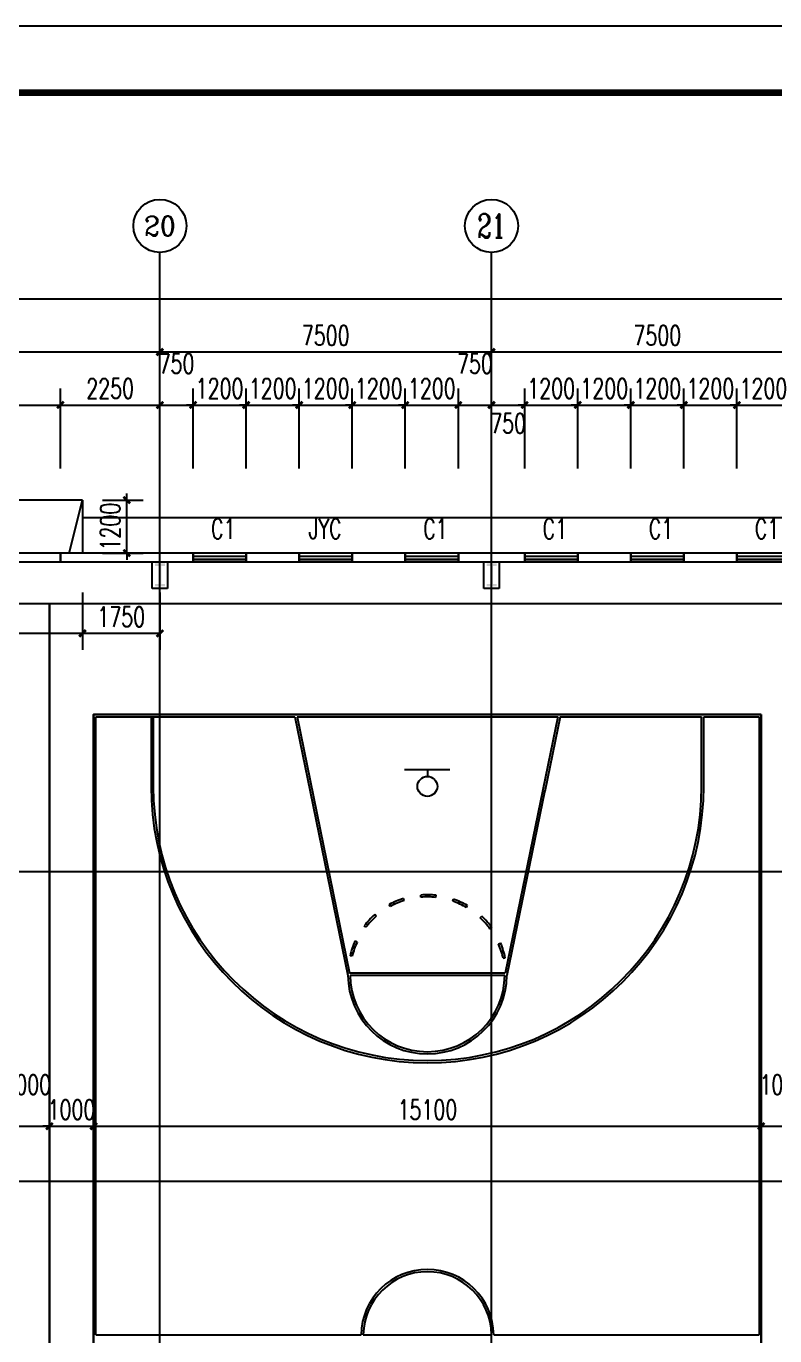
# Model space of a CAD drawing. Extents: x 962303 to 1579583, y -174742 to 224716.
# Drawn here: x 1488199 to 1505130, y 110641 to 140258 of the extents above; entities that cross this region are included whole.
import ezdxf
from ezdxf.enums import TextEntityAlignment as Align

# ---------------------------------------------------------------- set-up
doc = ezdxf.new("R2010")
doc.units = 0
doc.header["$LTSCALE"] = 1000
doc.header["$MEASUREMENT"] = 0
doc.linetypes.add('DASH', pattern=[0.35, 0.25, -0.1])
for name, color, linetype in [('AXIS', 3, 'Continuous'), ('AXIS_TEXT', 7, 'Continuous'), ('DOTE', 1, 'Continuous'), ('GROUND', 2, 'Continuous'), ('PUB_DIM', 3, 'Continuous'), ('PUB_TEXT', 7, 'Continuous'), ('PUB_TITLE', 4, 'Continuous'), ('STAIR', 2, 'Continuous'), ('WALL', 5, 'Continuous'), ('WINDOW', 4, 'Continuous'), ('WINDOW_TEXT', 7, 'Continuous')]:
    doc.layers.add(name, color=color, linetype=linetype)
doc.styles.add('_TCH_AXIS', font='COMPLEX', dxfattribs={"bigfont": 'GBCBIG'})
doc.styles.add('_TCH_DIM_T3', font='SIMPLEX', dxfattribs={"width": 0.705882, "bigfont": 'GBCBIG'})
doc.styles.add('_TCH_WINDOW', font='SIMPLEX', dxfattribs={"bigfont": 'GBCBIG'})
doc.styles.add('COMPLEX', font='COMPLEX')
doc.dimstyles.new('_TCH_ARCH&&150', dxfattribs={"dimtxt": 446.25, "dimasz": 150, "dimexe": 375, "dimexo": 450, "dimgap": 150, "dimtad": 1, "dimdec": 0, "dimzin": 0, "dimdsep": 46, "dimtxsty": '_TCH_DIM_T3', "dimblk": 'ARCHTICK', "dimcen": 0.09, "dimclrt": 7, "dimazin": 2, "dimtfac": 1, "dimtdec": 0, "dimtix": 1, "dimtmove": 2, "dimatfit": 3, "dimfxl": 0, "dimtolj": 1, "dimtzin": 0, "dimarcsym": 0})

# ---------------------------------------------------------------- blocks, each defined once
blk = doc.blocks.new('_ArchTick')
at = {"color": 0, "linetype": 'ByBlock', "const_width": 0.4}
blk.add_lwpolyline([(-0.5, -0.5), (0.5, 0.5)], dxfattribs=at)
blk = doc.blocks.new('*D263')
at = {"layer": 'Defpoints', "color": 0}
for p in [(1489473, 129541), (1490473, 129541), (1489473, 128341)]:
    blk.add_point(p, dxfattribs=at)
at = {"layer": 'PUB_DIM', "color": 0, "lineweight": -2}
for p, q in [((1489923, 129541), (1490848, 129541)), ((1490473, 129541), (1490473, 129691)), ((1490473, 128341), (1490473, 129541)), ((1489923, 128341), (1490848, 128341)), ((1490473, 128341), (1490473, 128191))]:
    blk.add_line(p, q, dxfattribs=at)
at = {"layer": 'PUB_DIM', "color": 0, "lineweight": -2, "xscale": 150, "yscale": 150, "zscale": 150}
for p, rotation in [((1490473, 129541), 270), ((1490473, 128341), 90)]:
    blk.add_blockref('_ArchTick', p, dxfattribs=dict(at, rotation=rotation))
at = {"layer": 'PUB_DIM', "color": 7, "insert": (1490100, 128941), "char_height": 446.2, "attachment_point": 5, "rotation": 90, "style": '_TCH_DIM_T3'}
blk.add_mtext('\\A1;1200', dxfattribs=at)
blk = doc.blocks.new('*D275')
at = {"layer": 'Defpoints', "color": 0}
for p in [(1485473, 127901), (1489473, 127901), (1489473, 126528)]:
    blk.add_point(p, dxfattribs=at)
at = {"layer": 'PUB_DIM', "color": 0, "lineweight": -2}
for p, q in [((1485473, 127451), (1485473, 126153)), ((1489473, 127451), (1489473, 126153)), ((1485473, 126528), (1489473, 126528))]:
    blk.add_line(p, q, dxfattribs=at)
at = {"layer": 'PUB_DIM', "color": 0, "lineweight": -2, "xscale": 150, "yscale": 150, "zscale": 150, "rotation": 180}
blk.add_blockref('_ArchTick', (1485473, 126528), dxfattribs=at)
at = {"layer": 'PUB_DIM', "color": 0, "lineweight": -2, "xscale": 150, "yscale": 150, "zscale": 150}
blk.add_blockref('_ArchTick', (1489473, 126528), dxfattribs=at)
at = {"layer": 'PUB_DIM', "color": 7, "insert": (1487473, 126901), "char_height": 446.2, "attachment_point": 5, "style": '_TCH_DIM_T3'}
blk.add_mtext('\\A1;4000', dxfattribs=at)
blk = doc.blocks.new('*D276')
at = {"layer": 'Defpoints', "color": 0}
for p in [(1489473, 127901), (1491223, 127901), (1491223, 126528)]:
    blk.add_point(p, dxfattribs=at)
at = {"layer": 'PUB_DIM', "color": 0, "lineweight": -2}
for p, q in [((1489473, 127451), (1489473, 126153)), ((1491223, 127451), (1491223, 126153)), ((1489473, 126528), (1491223, 126528))]:
    blk.add_line(p, q, dxfattribs=at)
at = {"layer": 'PUB_DIM', "color": 0, "lineweight": -2, "xscale": 150, "yscale": 150, "zscale": 150, "rotation": 180}
blk.add_blockref('_ArchTick', (1489473, 126528), dxfattribs=at)
at = {"layer": 'PUB_DIM', "color": 0, "lineweight": -2, "xscale": 150, "yscale": 150, "zscale": 150}
blk.add_blockref('_ArchTick', (1491223, 126528), dxfattribs=at)
at = {"layer": 'PUB_DIM', "color": 7, "insert": (1490348, 126901), "char_height": 446.2, "attachment_point": 5, "style": '_TCH_DIM_T3'}
blk.add_mtext('\\A1;1750', dxfattribs=at)
blk = doc.blocks.new('*D671')
at = {"layer": 'AXIS', "color": 0, "lineweight": -2}
for p, q in [((1485973, 130255), (1485973, 132066)), ((1488973, 130255), (1488973, 132066)), ((1485973, 131691), (1488973, 131691))]:
    blk.add_line(p, q, dxfattribs=at)
at = {"layer": 'Defpoints', "color": 0}
for p in [(1488973, 131691), (1485973, 129805), (1488973, 129805)]:
    blk.add_point(p, dxfattribs=at)
at = {"layer": 'AXIS', "color": 0, "lineweight": -2, "xscale": 150, "yscale": 150, "zscale": 150, "rotation": 180}
blk.add_blockref('_ArchTick', (1485973, 131691), dxfattribs=at)
at = {"layer": 'AXIS', "color": 0, "lineweight": -2, "xscale": 150, "yscale": 150, "zscale": 150}
blk.add_blockref('_ArchTick', (1488973, 131691), dxfattribs=at)
at = {"layer": 'AXIS', "color": 7, "insert": (1487473, 132064), "char_height": 446.2, "attachment_point": 5, "style": '_TCH_DIM_T3'}
blk.add_mtext('\\A1;3000', dxfattribs=at)
blk = doc.blocks.new('*D672')
at = {"layer": 'AXIS', "color": 0, "lineweight": -2}
for p, q in [((1488973, 130255), (1488973, 132066)), ((1491223, 130255), (1491223, 132066)), ((1488973, 131691), (1491223, 131691))]:
    blk.add_line(p, q, dxfattribs=at)
at = {"layer": 'Defpoints', "color": 0}
for p in [(1491223, 131691), (1488973, 129805), (1491223, 129805)]:
    blk.add_point(p, dxfattribs=at)
at = {"layer": 'AXIS', "color": 0, "lineweight": -2, "xscale": 150, "yscale": 150, "zscale": 150, "rotation": 180}
blk.add_blockref('_ArchTick', (1488973, 131691), dxfattribs=at)
at = {"layer": 'AXIS', "color": 0, "lineweight": -2, "xscale": 150, "yscale": 150, "zscale": 150}
blk.add_blockref('_ArchTick', (1491223, 131691), dxfattribs=at)
at = {"layer": 'AXIS', "color": 7, "insert": (1490098, 132064), "char_height": 446.2, "attachment_point": 5, "style": '_TCH_DIM_T3'}
blk.add_mtext('\\A1;2250', dxfattribs=at)
blk = doc.blocks.new('*D673')
at = {"layer": 'AXIS', "color": 0, "lineweight": -2}
for p, q in [((1491223, 130255), (1491223, 132066)), ((1491973, 130255), (1491973, 132066)), ((1491223, 131691), (1491973, 131691))]:
    blk.add_line(p, q, dxfattribs=at)
at = {"layer": 'Defpoints', "color": 0}
for p in [(1491973, 131691), (1491223, 129805), (1491973, 129805)]:
    blk.add_point(p, dxfattribs=at)
at = {"layer": 'AXIS', "color": 0, "lineweight": -2, "xscale": 150, "yscale": 150, "zscale": 150, "rotation": 180}
blk.add_blockref('_ArchTick', (1491223, 131691), dxfattribs=at)
at = {"layer": 'AXIS', "color": 0, "lineweight": -2, "xscale": 150, "yscale": 150, "zscale": 150}
blk.add_blockref('_ArchTick', (1491973, 131691), dxfattribs=at)
at = {"layer": 'AXIS', "color": 7, "insert": (1491598, 132628), "char_height": 446.2, "attachment_point": 5, "style": '_TCH_DIM_T3'}
blk.add_mtext('\\A1;750', dxfattribs=at)
blk = doc.blocks.new('*D674')
at = {"layer": 'AXIS', "color": 0, "lineweight": -2}
for p, q in [((1491973, 130255), (1491973, 132066)), ((1493173, 130255), (1493173, 132066)), ((1491973, 131691), (1491823, 131691)), ((1491973, 131691), (1493173, 131691)), ((1493173, 131691), (1493323, 131691))]:
    blk.add_line(p, q, dxfattribs=at)
at = {"layer": 'Defpoints', "color": 0}
for p in [(1493173, 131691), (1491973, 129805), (1493173, 129805)]:
    blk.add_point(p, dxfattribs=at)
at = {"layer": 'AXIS', "color": 0, "lineweight": -2, "xscale": 150, "yscale": 150, "zscale": 150}
blk.add_blockref('_ArchTick', (1491973, 131691), dxfattribs=at)
at = {"layer": 'AXIS', "color": 0, "lineweight": -2, "xscale": 150, "yscale": 150, "zscale": 150, "rotation": 180}
blk.add_blockref('_ArchTick', (1493173, 131691), dxfattribs=at)
at = {"layer": 'AXIS', "color": 7, "insert": (1492573, 132064), "char_height": 446.2, "attachment_point": 5, "style": '_TCH_DIM_T3'}
blk.add_mtext('\\A1;1200', dxfattribs=at)
blk = doc.blocks.new('*D675')
at = {"layer": 'AXIS', "color": 0, "lineweight": -2}
for p, q in [((1493173, 130255), (1493173, 132066)), ((1494373, 130255), (1494373, 132066)), ((1493173, 131691), (1493023, 131691)), ((1493173, 131691), (1494373, 131691)), ((1494373, 131691), (1494523, 131691))]:
    blk.add_line(p, q, dxfattribs=at)
at = {"layer": 'Defpoints', "color": 0}
for p in [(1494373, 131691), (1493173, 129805), (1494373, 129805)]:
    blk.add_point(p, dxfattribs=at)
at = {"layer": 'AXIS', "color": 0, "lineweight": -2, "xscale": 150, "yscale": 150, "zscale": 150}
blk.add_blockref('_ArchTick', (1493173, 131691), dxfattribs=at)
at = {"layer": 'AXIS', "color": 0, "lineweight": -2, "xscale": 150, "yscale": 150, "zscale": 150, "rotation": 180}
blk.add_blockref('_ArchTick', (1494373, 131691), dxfattribs=at)
at = {"layer": 'AXIS', "color": 7, "insert": (1493773, 132064), "char_height": 446.2, "attachment_point": 5, "style": '_TCH_DIM_T3'}
blk.add_mtext('\\A1;1200', dxfattribs=at)
blk = doc.blocks.new('*D676')
at = {"layer": 'AXIS', "color": 0, "lineweight": -2}
for p, q in [((1494373, 130255), (1494373, 132066)), ((1495573, 130255), (1495573, 132066)), ((1494373, 131691), (1494223, 131691)), ((1494373, 131691), (1495573, 131691)), ((1495573, 131691), (1495723, 131691))]:
    blk.add_line(p, q, dxfattribs=at)
at = {"layer": 'Defpoints', "color": 0}
for p in [(1495573, 131691), (1494373, 129805), (1495573, 129805)]:
    blk.add_point(p, dxfattribs=at)
at = {"layer": 'AXIS', "color": 0, "lineweight": -2, "xscale": 150, "yscale": 150, "zscale": 150}
blk.add_blockref('_ArchTick', (1494373, 131691), dxfattribs=at)
at = {"layer": 'AXIS', "color": 0, "lineweight": -2, "xscale": 150, "yscale": 150, "zscale": 150, "rotation": 180}
blk.add_blockref('_ArchTick', (1495573, 131691), dxfattribs=at)
at = {"layer": 'AXIS', "color": 7, "insert": (1494973, 132064), "char_height": 446.2, "attachment_point": 5, "style": '_TCH_DIM_T3'}
blk.add_mtext('\\A1;1200', dxfattribs=at)
blk = doc.blocks.new('*D677')
at = {"layer": 'AXIS', "color": 0, "lineweight": -2}
for p, q in [((1495573, 130255), (1495573, 132066)), ((1496773, 130255), (1496773, 132066)), ((1495573, 131691), (1495423, 131691)), ((1495573, 131691), (1496773, 131691)), ((1496773, 131691), (1496923, 131691))]:
    blk.add_line(p, q, dxfattribs=at)
at = {"layer": 'Defpoints', "color": 0}
for p in [(1496773, 131691), (1495573, 129805), (1496773, 129805)]:
    blk.add_point(p, dxfattribs=at)
at = {"layer": 'AXIS', "color": 0, "lineweight": -2, "xscale": 150, "yscale": 150, "zscale": 150}
blk.add_blockref('_ArchTick', (1495573, 131691), dxfattribs=at)
at = {"layer": 'AXIS', "color": 0, "lineweight": -2, "xscale": 150, "yscale": 150, "zscale": 150, "rotation": 180}
blk.add_blockref('_ArchTick', (1496773, 131691), dxfattribs=at)
at = {"layer": 'AXIS', "color": 7, "insert": (1496173, 132064), "char_height": 446.2, "attachment_point": 5, "style": '_TCH_DIM_T3'}
blk.add_mtext('\\A1;1200', dxfattribs=at)
blk = doc.blocks.new('*D678')
at = {"layer": 'AXIS', "color": 0, "lineweight": -2}
for p, q in [((1496773, 130255), (1496773, 132066)), ((1497973, 130255), (1497973, 132066)), ((1496773, 131691), (1496623, 131691)), ((1496773, 131691), (1497973, 131691)), ((1497973, 131691), (1498123, 131691))]:
    blk.add_line(p, q, dxfattribs=at)
at = {"layer": 'Defpoints', "color": 0}
for p in [(1497973, 131691), (1496773, 129805), (1497973, 129805)]:
    blk.add_point(p, dxfattribs=at)
at = {"layer": 'AXIS', "color": 0, "lineweight": -2, "xscale": 150, "yscale": 150, "zscale": 150}
blk.add_blockref('_ArchTick', (1496773, 131691), dxfattribs=at)
at = {"layer": 'AXIS', "color": 0, "lineweight": -2, "xscale": 150, "yscale": 150, "zscale": 150, "rotation": 180}
blk.add_blockref('_ArchTick', (1497973, 131691), dxfattribs=at)
at = {"layer": 'AXIS', "color": 7, "insert": (1497373, 132064), "char_height": 446.2, "attachment_point": 5, "style": '_TCH_DIM_T3'}
blk.add_mtext('\\A1;1200', dxfattribs=at)
blk = doc.blocks.new('*D679')
at = {"layer": 'AXIS', "color": 0, "lineweight": -2}
for p, q in [((1497973, 130255), (1497973, 132066)), ((1498723, 130255), (1498723, 132066)), ((1497973, 131691), (1498723, 131691))]:
    blk.add_line(p, q, dxfattribs=at)
at = {"layer": 'Defpoints', "color": 0}
for p in [(1498723, 131691), (1497973, 129805), (1498723, 129805)]:
    blk.add_point(p, dxfattribs=at)
at = {"layer": 'AXIS', "color": 0, "lineweight": -2, "xscale": 150, "yscale": 150, "zscale": 150, "rotation": 180}
blk.add_blockref('_ArchTick', (1497973, 131691), dxfattribs=at)
at = {"layer": 'AXIS', "color": 0, "lineweight": -2, "xscale": 150, "yscale": 150, "zscale": 150}
blk.add_blockref('_ArchTick', (1498723, 131691), dxfattribs=at)
at = {"layer": 'AXIS', "color": 7, "insert": (1498348, 132628), "char_height": 446.2, "attachment_point": 5, "style": '_TCH_DIM_T3'}
blk.add_mtext('\\A1;750', dxfattribs=at)
blk = doc.blocks.new('*D680')
at = {"layer": 'AXIS', "color": 0, "lineweight": -2}
for p, q in [((1498723, 130255), (1498723, 132066)), ((1499473, 130255), (1499473, 132066)), ((1498723, 131691), (1499473, 131691))]:
    blk.add_line(p, q, dxfattribs=at)
at = {"layer": 'Defpoints', "color": 0}
for p in [(1499473, 131691), (1498723, 129805), (1499473, 129805)]:
    blk.add_point(p, dxfattribs=at)
at = {"layer": 'AXIS', "color": 0, "lineweight": -2, "xscale": 150, "yscale": 150, "zscale": 150, "rotation": 180}
blk.add_blockref('_ArchTick', (1498723, 131691), dxfattribs=at)
at = {"layer": 'AXIS', "color": 0, "lineweight": -2, "xscale": 150, "yscale": 150, "zscale": 150}
blk.add_blockref('_ArchTick', (1499473, 131691), dxfattribs=at)
at = {"layer": 'AXIS', "color": 7, "insert": (1499098, 131278), "char_height": 446.2, "attachment_point": 5, "style": '_TCH_DIM_T3'}
blk.add_mtext('\\A1;750', dxfattribs=at)
blk = doc.blocks.new('*D681')
at = {"layer": 'AXIS', "color": 0, "lineweight": -2}
for p, q in [((1499473, 130255), (1499473, 132066)), ((1500673, 130255), (1500673, 132066)), ((1499473, 131691), (1499323, 131691)), ((1499473, 131691), (1500673, 131691)), ((1500673, 131691), (1500823, 131691))]:
    blk.add_line(p, q, dxfattribs=at)
at = {"layer": 'Defpoints', "color": 0}
for p in [(1500673, 131691), (1499473, 129805), (1500673, 129805)]:
    blk.add_point(p, dxfattribs=at)
at = {"layer": 'AXIS', "color": 0, "lineweight": -2, "xscale": 150, "yscale": 150, "zscale": 150}
blk.add_blockref('_ArchTick', (1499473, 131691), dxfattribs=at)
at = {"layer": 'AXIS', "color": 0, "lineweight": -2, "xscale": 150, "yscale": 150, "zscale": 150, "rotation": 180}
blk.add_blockref('_ArchTick', (1500673, 131691), dxfattribs=at)
at = {"layer": 'AXIS', "color": 7, "insert": (1500073, 132064), "char_height": 446.2, "attachment_point": 5, "style": '_TCH_DIM_T3'}
blk.add_mtext('\\A1;1200', dxfattribs=at)
blk = doc.blocks.new('*D682')
at = {"layer": 'AXIS', "color": 0, "lineweight": -2}
for p, q in [((1500673, 130255), (1500673, 132066)), ((1501873, 130255), (1501873, 132066)), ((1500673, 131691), (1500523, 131691)), ((1500673, 131691), (1501873, 131691)), ((1501873, 131691), (1502023, 131691))]:
    blk.add_line(p, q, dxfattribs=at)
at = {"layer": 'Defpoints', "color": 0}
for p in [(1501873, 131691), (1500673, 129805), (1501873, 129805)]:
    blk.add_point(p, dxfattribs=at)
at = {"layer": 'AXIS', "color": 0, "lineweight": -2, "xscale": 150, "yscale": 150, "zscale": 150}
blk.add_blockref('_ArchTick', (1500673, 131691), dxfattribs=at)
at = {"layer": 'AXIS', "color": 0, "lineweight": -2, "xscale": 150, "yscale": 150, "zscale": 150, "rotation": 180}
blk.add_blockref('_ArchTick', (1501873, 131691), dxfattribs=at)
at = {"layer": 'AXIS', "color": 7, "insert": (1501273, 132064), "char_height": 446.2, "attachment_point": 5, "style": '_TCH_DIM_T3'}
blk.add_mtext('\\A1;1200', dxfattribs=at)
blk = doc.blocks.new('*D683')
at = {"layer": 'AXIS', "color": 0, "lineweight": -2}
for p, q in [((1501873, 130255), (1501873, 132066)), ((1503073, 130255), (1503073, 132066)), ((1501873, 131691), (1501723, 131691)), ((1501873, 131691), (1503073, 131691)), ((1503073, 131691), (1503223, 131691))]:
    blk.add_line(p, q, dxfattribs=at)
at = {"layer": 'Defpoints', "color": 0}
for p in [(1503073, 131691), (1501873, 129805), (1503073, 129805)]:
    blk.add_point(p, dxfattribs=at)
at = {"layer": 'AXIS', "color": 0, "lineweight": -2, "xscale": 150, "yscale": 150, "zscale": 150}
blk.add_blockref('_ArchTick', (1501873, 131691), dxfattribs=at)
at = {"layer": 'AXIS', "color": 0, "lineweight": -2, "xscale": 150, "yscale": 150, "zscale": 150, "rotation": 180}
blk.add_blockref('_ArchTick', (1503073, 131691), dxfattribs=at)
at = {"layer": 'AXIS', "color": 7, "insert": (1502473, 132064), "char_height": 446.2, "attachment_point": 5, "style": '_TCH_DIM_T3'}
blk.add_mtext('\\A1;1200', dxfattribs=at)
blk = doc.blocks.new('*D684')
at = {"layer": 'AXIS', "color": 0, "lineweight": -2}
for p, q in [((1503073, 130255), (1503073, 132066)), ((1504273, 130255), (1504273, 132066)), ((1503073, 131691), (1502923, 131691)), ((1503073, 131691), (1504273, 131691)), ((1504273, 131691), (1504423, 131691))]:
    blk.add_line(p, q, dxfattribs=at)
at = {"layer": 'Defpoints', "color": 0}
for p in [(1504273, 131691), (1503073, 129805), (1504273, 129805)]:
    blk.add_point(p, dxfattribs=at)
at = {"layer": 'AXIS', "color": 0, "lineweight": -2, "xscale": 150, "yscale": 150, "zscale": 150}
blk.add_blockref('_ArchTick', (1503073, 131691), dxfattribs=at)
at = {"layer": 'AXIS', "color": 0, "lineweight": -2, "xscale": 150, "yscale": 150, "zscale": 150, "rotation": 180}
blk.add_blockref('_ArchTick', (1504273, 131691), dxfattribs=at)
at = {"layer": 'AXIS', "color": 7, "insert": (1503673, 132064), "char_height": 446.2, "attachment_point": 5, "style": '_TCH_DIM_T3'}
blk.add_mtext('\\A1;1200', dxfattribs=at)
blk = doc.blocks.new('*D685')
at = {"layer": 'AXIS', "color": 0, "lineweight": -2}
for p, q in [((1504273, 130255), (1504273, 132066)), ((1505473, 130255), (1505473, 132066)), ((1504273, 131691), (1504123, 131691)), ((1504273, 131691), (1505473, 131691)), ((1505473, 131691), (1505623, 131691))]:
    blk.add_line(p, q, dxfattribs=at)
at = {"layer": 'Defpoints', "color": 0}
for p in [(1505473, 131691), (1504273, 129805), (1505473, 129805)]:
    blk.add_point(p, dxfattribs=at)
at = {"layer": 'AXIS', "color": 0, "lineweight": -2, "xscale": 150, "yscale": 150, "zscale": 150}
blk.add_blockref('_ArchTick', (1504273, 131691), dxfattribs=at)
at = {"layer": 'AXIS', "color": 0, "lineweight": -2, "xscale": 150, "yscale": 150, "zscale": 150, "rotation": 180}
blk.add_blockref('_ArchTick', (1505473, 131691), dxfattribs=at)
at = {"layer": 'AXIS', "color": 7, "insert": (1504873, 132064), "char_height": 446.2, "attachment_point": 5, "style": '_TCH_DIM_T3'}
blk.add_mtext('\\A1;1200', dxfattribs=at)
blk = doc.blocks.new('*D778')
at = {"layer": 'Defpoints', "color": 0}
for p in [(1504823, 116799), (1505823, 116799), (1505823, 115381)]:
    blk.add_point(p, dxfattribs=at)
at = {"layer": 'PUB_DIM', "color": 0, "lineweight": -2}
for p, q in [((1504823, 116349), (1504823, 115006)), ((1505823, 116349), (1505823, 115006)), ((1504823, 115381), (1505823, 115381))]:
    blk.add_line(p, q, dxfattribs=at)
at = {"layer": 'PUB_DIM', "color": 0, "lineweight": -2, "xscale": 150, "yscale": 150, "zscale": 150, "rotation": 180}
blk.add_blockref('_ArchTick', (1504823, 115381), dxfattribs=at)
at = {"layer": 'PUB_DIM', "color": 0, "lineweight": -2, "xscale": 150, "yscale": 150, "zscale": 150}
blk.add_blockref('_ArchTick', (1505823, 115381), dxfattribs=at)
at = {"layer": 'PUB_DIM', "color": 7, "insert": (1505323, 116319), "char_height": 446.2, "attachment_point": 5, "style": '_TCH_DIM_T3'}
blk.add_mtext('\\A1;1000', dxfattribs=at)
blk = doc.blocks.new('*D779')
at = {"layer": 'Defpoints', "color": 0}
for p in [(1489723, 116799), (1504823, 116799), (1504823, 115381)]:
    blk.add_point(p, dxfattribs=at)
at = {"layer": 'PUB_DIM', "color": 0, "lineweight": -2}
for p, q in [((1489723, 116349), (1489723, 115006)), ((1504823, 116349), (1504823, 115006)), ((1489723, 115381), (1504823, 115381))]:
    blk.add_line(p, q, dxfattribs=at)
at = {"layer": 'PUB_DIM', "color": 0, "lineweight": -2, "xscale": 150, "yscale": 150, "zscale": 150, "rotation": 180}
blk.add_blockref('_ArchTick', (1489723, 115381), dxfattribs=at)
at = {"layer": 'PUB_DIM', "color": 0, "lineweight": -2, "xscale": 150, "yscale": 150, "zscale": 150}
blk.add_blockref('_ArchTick', (1504823, 115381), dxfattribs=at)
at = {"layer": 'PUB_DIM', "color": 7, "insert": (1497273, 115754), "char_height": 446.2, "attachment_point": 5, "style": '_TCH_DIM_T3'}
blk.add_mtext('\\A1;15100', dxfattribs=at)
blk = doc.blocks.new('*D780')
at = {"layer": 'Defpoints', "color": 0}
for p in [(1488723, 116799), (1489723, 116799), (1489723, 115381)]:
    blk.add_point(p, dxfattribs=at)
at = {"layer": 'PUB_DIM', "color": 0, "lineweight": -2}
for p, q in [((1488723, 116349), (1488723, 115006)), ((1489723, 116349), (1489723, 115006)), ((1488723, 115381), (1488573, 115381)), ((1488723, 115381), (1489723, 115381)), ((1489723, 115381), (1489873, 115381))]:
    blk.add_line(p, q, dxfattribs=at)
at = {"layer": 'PUB_DIM', "color": 0, "lineweight": -2, "xscale": 150, "yscale": 150, "zscale": 150}
blk.add_blockref('_ArchTick', (1488723, 115381), dxfattribs=at)
at = {"layer": 'PUB_DIM', "color": 0, "lineweight": -2, "xscale": 150, "yscale": 150, "zscale": 150, "rotation": 180}
blk.add_blockref('_ArchTick', (1489723, 115381), dxfattribs=at)
at = {"layer": 'PUB_DIM', "color": 7, "insert": (1489223, 115754), "char_height": 446.2, "attachment_point": 5, "style": '_TCH_DIM_T3'}
blk.add_mtext('\\A1;1000', dxfattribs=at)
blk = doc.blocks.new('*D781')
at = {"layer": 'Defpoints', "color": 0}
for p in [(1487723, 116799), (1488723, 116799), (1488723, 115381)]:
    blk.add_point(p, dxfattribs=at)
at = {"layer": 'PUB_DIM', "color": 0, "lineweight": -2}
for p, q in [((1487723, 116349), (1487723, 115006)), ((1488723, 116349), (1488723, 115006)), ((1487723, 115381), (1488723, 115381))]:
    blk.add_line(p, q, dxfattribs=at)
at = {"layer": 'PUB_DIM', "color": 0, "lineweight": -2, "xscale": 150, "yscale": 150, "zscale": 150, "rotation": 180}
blk.add_blockref('_ArchTick', (1487723, 115381), dxfattribs=at)
at = {"layer": 'PUB_DIM', "color": 0, "lineweight": -2, "xscale": 150, "yscale": 150, "zscale": 150}
blk.add_blockref('_ArchTick', (1488723, 115381), dxfattribs=at)
at = {"layer": 'PUB_DIM', "color": 7, "insert": (1488223, 116319), "char_height": 446.2, "attachment_point": 5, "style": '_TCH_DIM_T3'}
blk.add_mtext('\\A1;1000', dxfattribs=at)
blk = doc.blocks.new('*D927')
at = {"layer": 'AXIS', "color": 0, "lineweight": -2}
for p, q in [((1483723, 129591), (1483723, 133266)), ((1491223, 129591), (1491223, 133266)), ((1483723, 132891), (1491223, 132891))]:
    blk.add_line(p, q, dxfattribs=at)
at = {"layer": 'Defpoints', "color": 0}
for p in [(1491223, 132891), (1483723, 129141), (1491223, 129141)]:
    blk.add_point(p, dxfattribs=at)
at = {"layer": 'AXIS', "color": 0, "lineweight": -2, "xscale": 150, "yscale": 150, "zscale": 150, "rotation": 180}
blk.add_blockref('_ArchTick', (1483723, 132891), dxfattribs=at)
at = {"layer": 'AXIS', "color": 0, "lineweight": -2, "xscale": 150, "yscale": 150, "zscale": 150}
blk.add_blockref('_ArchTick', (1491223, 132891), dxfattribs=at)
at = {"layer": 'AXIS', "color": 7, "insert": (1487473, 133264), "char_height": 446.2, "attachment_point": 5, "style": '_TCH_DIM_T3'}
blk.add_mtext('\\A1;7500', dxfattribs=at)
blk = doc.blocks.new('*D928')
at = {"layer": 'AXIS', "color": 0, "lineweight": -2}
for p, q in [((1491223, 129591), (1491223, 133266)), ((1498723, 129591), (1498723, 133266)), ((1491223, 132891), (1498723, 132891))]:
    blk.add_line(p, q, dxfattribs=at)
at = {"layer": 'Defpoints', "color": 0}
for p in [(1498723, 132891), (1491223, 129141), (1498723, 129141)]:
    blk.add_point(p, dxfattribs=at)
at = {"layer": 'AXIS', "color": 0, "lineweight": -2, "xscale": 150, "yscale": 150, "zscale": 150, "rotation": 180}
blk.add_blockref('_ArchTick', (1491223, 132891), dxfattribs=at)
at = {"layer": 'AXIS', "color": 0, "lineweight": -2, "xscale": 150, "yscale": 150, "zscale": 150}
blk.add_blockref('_ArchTick', (1498723, 132891), dxfattribs=at)
at = {"layer": 'AXIS', "color": 7, "insert": (1494973, 133264), "char_height": 446.2, "attachment_point": 5, "style": '_TCH_DIM_T3'}
blk.add_mtext('\\A1;7500', dxfattribs=at)
blk = doc.blocks.new('*D929')
at = {"layer": 'AXIS', "color": 0, "lineweight": -2}
for p, q in [((1498723, 129591), (1498723, 133266)), ((1506223, 129591), (1506223, 133266)), ((1498723, 132891), (1506223, 132891))]:
    blk.add_line(p, q, dxfattribs=at)
at = {"layer": 'Defpoints', "color": 0}
for p in [(1506223, 132891), (1498723, 129141), (1506223, 129141)]:
    blk.add_point(p, dxfattribs=at)
at = {"layer": 'AXIS', "color": 0, "lineweight": -2, "xscale": 150, "yscale": 150, "zscale": 150, "rotation": 180}
blk.add_blockref('_ArchTick', (1498723, 132891), dxfattribs=at)
at = {"layer": 'AXIS', "color": 0, "lineweight": -2, "xscale": 150, "yscale": 150, "zscale": 150}
blk.add_blockref('_ArchTick', (1506223, 132891), dxfattribs=at)
at = {"layer": 'AXIS', "color": 7, "insert": (1502473, 133264), "char_height": 446.2, "attachment_point": 5, "style": '_TCH_DIM_T3'}
blk.add_mtext('\\A1;7500', dxfattribs=at)
blk = doc.blocks.new('*D937')
at = {"layer": 'AXIS', "color": 0, "lineweight": -2}
for p, q in [((1348523, 130255), (1348523, 134466)), ((1558923, 130255), (1558923, 134466)), ((1348523, 134091), (1558923, 134091))]:
    blk.add_line(p, q, dxfattribs=at)
at = {"layer": 'Defpoints', "color": 0}
for p in [(1558923, 134091), (1348523, 129805), (1558923, 129805)]:
    blk.add_point(p, dxfattribs=at)
at = {"layer": 'AXIS', "color": 0, "lineweight": -2, "xscale": 150, "yscale": 150, "zscale": 150, "rotation": 180}
blk.add_blockref('_ArchTick', (1348523, 134091), dxfattribs=at)
at = {"layer": 'AXIS', "color": 0, "lineweight": -2, "xscale": 150, "yscale": 150, "zscale": 150}
blk.add_blockref('_ArchTick', (1558923, 134091), dxfattribs=at)
at = {"layer": 'AXIS', "color": 7, "insert": (1453723, 134464), "char_height": 446.2, "attachment_point": 5, "style": '_TCH_DIM_T3'}
blk.add_mtext('\\A1;210400', dxfattribs=at)
blk = doc.blocks.new('_AXISO')
blk.add_circle((0, 0), 0.5)
at = {"layer": 'AXIS_TEXT', "style": 'COMPLEX', "width": 1.041667}
blk.add_attdef('A', text='', height=0.56, dxfattribs=at).set_placement((-0.25, -0.28), (0.25, -0.28), align=Align.FIT)
blk = doc.blocks.new('$WINLIB2D$00000001')
at = {"color": 0}
for points in [[(-0.5, 0.5), (-0.5, -0.5)], [(-0.5, 0.5), (0.5, 0.5)], [(0.5, -0.5), (0.5, 0.5)], [(0.5, 0.167), (-0.5, 0.167)], [(0.5, -0.167), (-0.5, -0.167)], [(-0.5, -0.5), (0.5, -0.5)]]:
    blk.add_lwpolyline(points, dxfattribs=at)

msp = doc.modelspace()

# ---------------------------------------------------------------- hatches: boundary and pattern name
h = msp.add_hatch(color=2)
h.paths.add_polyline_path([(1491197.7, 128051.2), (1491253.7, 128051.2), (1491253.7, 127643.2), (1491197.7, 127643.2)])
h.paths.add_polyline_path([(1491113.7, 127643.2), (1491337.7, 127643.2), (1491337.7, 127587.2), (1491113.7, 127587.2)])
h.paths.add_polyline_path([(1491113.7, 128107.2), (1491337.7, 128107.2), (1491337.7, 128051.2), (1491113.7, 128051.2)])
h = msp.add_hatch(color=2)
h.paths.add_polyline_path([(1498697.7, 128051.2), (1498753.7, 128051.2), (1498753.7, 127643.2), (1498697.7, 127643.2)])
h.paths.add_polyline_path([(1498613.7, 127643.2), (1498837.7, 127643.2), (1498837.7, 127587.2), (1498613.7, 127587.2)])
h.paths.add_polyline_path([(1498613.7, 128107.2), (1498837.7, 128107.2), (1498837.7, 128051.2), (1498613.7, 128051.2)])

# ---------------------------------------------------------------- linework, layer by layer
for p, q in [((1558123.2, 127190.9), (1368273.2, 127190.9)), ((1488723.2, 94090.9), (1488723.2, 127190.9)), ((1488723.2, 127190.9), (1488723.2, 94090.9)), ((1489723.2, 110665.9), (1489723.2, 124690.9)), ((1489723.2, 124690.9), (1504823.2, 124690.9)), ((1504823.2, 124690.9), (1504823.2, 110665.9)), ((1489773.2, 110665.9), (1489773.2, 124640.9)), ((1489773.2, 124640.9), (1494273.2, 124640.9)), ((1491023.2, 124640.9), (1491023.2, 123065.9)), ((1491073.2, 124640.9), (1491073.2, 123065.9)), ((1494273.2, 124640.9), (1494620.4, 122948.4)), ((1494324.2, 124640.9), (1500222.1, 124640.9)), ((1494324.2, 124640.9), (1495514.1, 118840.9)), ((1500222.1, 124640.9), (1499032.2, 118840.9)), ((1500273.2, 124640.9), (1499926, 122948.4)), ((1500273.2, 124640.9), (1503473.2, 124640.9)), ((1503473.2, 123065.9), (1503473.2, 124640.9)), ((1503523.2, 124640.9), (1504773.2, 124640.9)), ((1503523.2, 123065.9), (1503523.2, 124640.9)), ((1504773.2, 124640.9), (1504773.2, 110665.9)), ((1497782, 123440.9), (1496755.4, 123440.9)), ((1497273.2, 123440.9), (1497273.2, 123290.9)), ((1494620.4, 122948.4), (1495473.4, 118790.9)), ((1499930.3, 122969.7), (1499073, 118790.9)), ((1497127.4, 120559.8), (1497123.2, 120609.6)), ((1497467.4, 120555.1), (1497472.9, 120604.8)), ((1496433.5, 120351.3), (1496409.5, 120395.1)), ((1496746.3, 120484.7), (1496731.2, 120532.4)), ((1497846.2, 120469.4), (1497862.6, 120516.6)), ((1498155.2, 120327.3), (1498180.4, 120370.5)), ((1496115.5, 120128.2), (1496082.4, 120165.7)), ((1498466.9, 120095.6), (1498501, 120132.1)), ((1495883.6, 119879.6), (1495843.9, 119910)), ((1498691.8, 119840.6), (1498732.3, 119869.8)), ((1495683.2, 119546.9), (1495637.7, 119567.8)), ((1498882.9, 119502.4), (1498928.9, 119522)), ((1495571.8, 119225.6), (1495523.2, 119237.3)), ((1498985.3, 119178.1), (1499034.2, 119188.5)), ((1499032.2, 118840.9), (1495514.1, 118840.9)), ((1499023, 118790.9), (1495523.4, 118790.9)), ((1489723.2, 96590.9), (1489723.2, 110665.9)), ((1489773.2, 110665.9), (1495773.4, 110665.9)), ((1495823.4, 110665.9), (1498723, 110665.9)), ((1498773, 110665.9), (1504773.2, 110665.9)), ((1504823.2, 110665.9), (1504823.2, 96590.9))]:
    msp.add_line(p, q)
msp.add_lwpolyline([(1504823.2, 124690.9), (1489723.2, 124690.9), (1489723.2, 96590.9), (1504823.2, 96590.9)], close=True)
msp.add_circle((1497273.2, 123065.9), 225)
for centre, radius, start, end in [((1497273.2, 123065.9), 6250, 180, 0), ((1497273.2, 123065.9), 6200, 180, 0), ((1497273.2, 118815.9), 1800, 83.62832, 94.77876), ((1497273.2, 118815.9), 1750, 83.62832, 94.77876), ((1497273.2, 118815.9), 1800, 107.52212, 118.67257), ((1497273.2, 118815.9), 1750, 107.52212, 118.67257), ((1497273.2, 118815.9), 1750, 59.73451, 70.88496), ((1497273.2, 118815.9), 1800, 59.73451, 70.88496), ((1497273.2, 118815.9), 1800, 131.41593, 142.56637), ((1497273.2, 118815.9), 1750, 131.41593, 142.56637), ((1497273.2, 118815.9), 1750, 35.84071, 46.99115), ((1497273.2, 118815.9), 1800, 35.84071, 46.99115), ((1497273.2, 118815.9), 1800, 155.30973, 166.46018), ((1497273.2, 118815.9), 1750, 155.30973, 166.46018), ((1497273.2, 118815.9), 1750, 11.9469, 23.09735), ((1497273.2, 118815.9), 1800, 11.9469, 23.09735), ((1497273.2, 118815.9), 1800, 180.79646, 359.20354), ((1497273.2, 118815.9), 1750, 180.81854, 359.18146), ((1497273.2, 110640.9), 1500, 0.95497, 179.04503), ((1497273.2, 110640.9), 1450, 0.98791, 179.01209)]:
    msp.add_arc(centre, radius, start, end)
at = {"layer": 'AXIS'}
for p, q in [((1491223.2, 129140.9), (1491223.2, 135140.9)), ((1498723.2, 129140.9), (1498723.2, 135140.9))]:
    msp.add_line(p, q, dxfattribs=at)
at = {"layer": 'DOTE'}
for p, q in [((1491223.2, 92140.9), (1491223.2, 129140.9)), ((1498723.2, 92140.9), (1498723.2, 129140.9)), ((1347723.2, 128140.9), (1559923.2, 128140.9)), ((1347723.2, 121140.9), (1559923.2, 121140.9)), ((1347723.2, 114140.9), (1559923.2, 114140.9))]:
    msp.add_line(p, q, dxfattribs=at)
at = {"layer": 'GROUND'}
for p, q in [((1515473.2, 129140.9), (1489473.2, 129140.9)), ((1515473.2, 128340.9), (1489473.2, 128340.9))]:
    msp.add_line(p, q, dxfattribs=at)
at = {"layer": 'PUB_TEXT'}
for p, q in [((1491048, 127541), (1491048, 128140.9)), ((1491048, 128140.9), (1491398.4, 128140.9)), ((1491398.4, 128140.9), (1491398.4, 127541)), ((1498548, 127541), (1498548, 128140.9)), ((1498898.4, 128140.9), (1498898.4, 127541)), ((1491398.4, 127541), (1491048, 127541)), ((1498898.4, 127541), (1498548, 127541))]:
    msp.add_line(p, q, dxfattribs=at)
at = {"layer": 'PUB_TITLE'}
msp.add_lwpolyline([(1334333.3, 77258.1), (1579583.3, 77258.1), (1579583.3, 140258.1), (1334333.3, 140258.1)], close=True, dxfattribs=at)
at = {"layer": 'PUB_TITLE', "const_width": 150}
msp.add_lwpolyline([(1338083.3, 78758.1), (1578083.3, 78758.1), (1578083.3, 138758.1), (1338083.3, 138758.1)], close=True, dxfattribs=at)
at = {"layer": 'STAIR'}
for p, q in [((1489473.2, 129540.9), (1485473.2, 129540.9)), ((1489173.2, 128340.9), (1489473.2, 129540.9)), ((1489473.2, 129540.9), (1489473.2, 128340.9)), ((1489473.2, 128340.9), (1485473.2, 128340.9))]:
    msp.add_line(p, q, dxfattribs=at)
at = {"layer": 'WALL'}
for p, q in [((1491973.2, 128340.9), (1488973.2, 128340.9)), ((1488973.2, 128340.9), (1488973.2, 128140.9)), ((1491973.2, 128140.9), (1491973.2, 128340.9)), ((1494373.2, 128340.9), (1493173.2, 128340.9)), ((1493173.2, 128340.9), (1493173.2, 128140.9)), ((1494373.2, 128140.9), (1494373.2, 128340.9)), ((1496773.2, 128340.9), (1495573.2, 128340.9)), ((1495573.2, 128340.9), (1495573.2, 128140.9)), ((1496773.2, 128140.9), (1496773.2, 128340.9)), ((1499473.2, 128340.9), (1497973.2, 128340.9)), ((1497973.2, 128340.9), (1497973.2, 128140.9)), ((1499473.2, 128140.9), (1499473.2, 128340.9)), ((1501873.2, 128340.9), (1500673.2, 128340.9)), ((1500673.2, 128340.9), (1500673.2, 128140.9)), ((1501873.2, 128140.9), (1501873.2, 128340.9)), ((1504273.2, 128340.9), (1503073.2, 128340.9)), ((1503073.2, 128340.9), (1503073.2, 128140.9)), ((1504273.2, 128140.9), (1504273.2, 128340.9)), ((1488973.2, 128140.9), (1491973.2, 128140.9)), ((1493173.2, 128140.9), (1494373.2, 128140.9)), ((1495573.2, 128140.9), (1496773.2, 128140.9)), ((1497973.2, 128140.9), (1499473.2, 128140.9)), ((1500673.2, 128140.9), (1501873.2, 128140.9)), ((1503073.2, 128140.9), (1504273.2, 128140.9))]:
    msp.add_line(p, q, dxfattribs=at)
at = {"layer": 'WINDOW', "linetype": 'DASH'}
msp.add_line((1488973.2, 128140.9), (1488973.2, 128340.9), dxfattribs=at)

# ---------------------------------------------------------------- block references
at = {"layer": 'AXIS'}
ref = msp.add_blockref('_AXISO', (1491223.2, 135740.9), dxfattribs=dict(at, xscale=1200, yscale=1200, zscale=1200))
ref.add_attrib('A', '20', dxfattribs={"layer": 'AXIS_TEXT', "height": 441.41, "style": '_TCH_AXIS'}).set_placement((1490865.8, 135520.2), (1491580.5, 135520.2), align=Align.FIT)
ref = msp.add_blockref('_AXISO', (1498723.2, 135740.9), dxfattribs=dict(at, xscale=1200, yscale=1200, zscale=1200))
ref.add_attrib('A', '21', dxfattribs={"layer": 'AXIS_TEXT', "height": 540.28, "style": '_TCH_AXIS', "width": 0.862069}).set_placement((1498401.6, 135470.7), (1499044.8, 135470.7), align=Align.FIT)
at = {"layer": 'WINDOW'}
ref = msp.add_blockref('$WINLIB2D$00000001', (1492573.2, 128240.9), dxfattribs=dict(at, xscale=1200, yscale=200, zscale=1200, rotation=180))
ref.add_attrib('A', 'C1', (1492378.2, 128667.7), dxfattribs={"layer": 'WINDOW_TEXT', "height": 446.25, "style": '_TCH_WINDOW', "width": 0.705882})
ref = msp.add_blockref('$WINLIB2D$00000001', (1494973.2, 128240.9), dxfattribs=dict(at, xscale=1200, yscale=200, zscale=1200, rotation=180))
ref.add_attrib('A', 'JYC', (1494590.7, 128667.7), dxfattribs={"layer": 'WINDOW_TEXT', "height": 446.25, "style": '_TCH_WINDOW', "width": 0.705882})
ref = msp.add_blockref('$WINLIB2D$00000001', (1497373.2, 128240.9), dxfattribs=dict(at, xscale=1200, yscale=200, zscale=1200, rotation=180))
ref.add_attrib('A', 'C1', (1497178.2, 128667.7), dxfattribs={"layer": 'WINDOW_TEXT', "height": 446.25, "style": '_TCH_WINDOW', "width": 0.705882})
ref = msp.add_blockref('$WINLIB2D$00000001', (1500073.2, 128240.9), dxfattribs=dict(at, xscale=1200, yscale=200, zscale=1200, rotation=180))
ref.add_attrib('A', 'C1', (1499878.2, 128667.7), dxfattribs={"layer": 'WINDOW_TEXT', "height": 446.25, "style": '_TCH_WINDOW', "width": 0.705882})
ref = msp.add_blockref('$WINLIB2D$00000001', (1502473.2, 128240.9), dxfattribs=dict(at, xscale=1200, yscale=200, zscale=1200, rotation=180))
ref.add_attrib('A', 'C1', (1502278.2, 128667.7), dxfattribs={"layer": 'WINDOW_TEXT', "height": 446.25, "style": '_TCH_WINDOW', "width": 0.705882})
ref = msp.add_blockref('$WINLIB2D$00000001', (1504873.2, 128240.9), dxfattribs=dict(at, xscale=1200, yscale=200, zscale=1200, rotation=180))
ref.add_attrib('A', 'C1', (1504678.2, 128667.7), dxfattribs={"layer": 'WINDOW_TEXT', "height": 446.25, "style": '_TCH_WINDOW', "width": 0.705882})

# ---------------------------------------------------------------- dimensions: what is measured, and where the dimension line sits
at = {"layer": 'AXIS'}
for p1, p2, distance, picture, middle in [((1348523.2, 129804.5), (1558923.2, 129804.5), 4286.3, '*D937', (1453723.2, 134464)), ((1483723.2, 129140.9), (1491223.2, 129140.9), 3750, '*D927', (1487473.2, 133264)), ((1491223.2, 129140.9), (1498723.2, 129140.9), 3750, '*D928', (1494973.2, 133264)), ((1498723.2, 129140.9), (1506223.2, 129140.9), 3750, '*D929', (1502473.2, 133264)), ((1485973.2, 129804.5), (1488973.2, 129804.5), 1886.3, '*D671', (1487473.2, 132064)), ((1488973.2, 129804.5), (1491223.2, 129804.5), 1886.3, '*D672', (1490098.2, 132064)), ((1491973.2, 129804.5), (1493173.2, 129804.5), 1886.3, '*D674', (1492573.2, 132064)), ((1493173.2, 129804.5), (1494373.2, 129804.5), 1886.3, '*D675', (1493773.2, 132064)), ((1494373.2, 129804.5), (1495573.2, 129804.5), 1886.3, '*D676', (1494973.2, 132064)), ((1495573.2, 129804.5), (1496773.2, 129804.5), 1886.3, '*D677', (1496173.2, 132064)), ((1496773.2, 129804.5), (1497973.2, 129804.5), 1886.3, '*D678', (1497373.2, 132064)), ((1499473.2, 129804.5), (1500673.2, 129804.5), 1886.3, '*D681', (1500073.2, 132064)), ((1500673.2, 129804.5), (1501873.2, 129804.5), 1886.3, '*D682', (1501273.2, 132064)), ((1501873.2, 129804.5), (1503073.2, 129804.5), 1886.3, '*D683', (1502473.2, 132064)), ((1503073.2, 129804.5), (1504273.2, 129804.5), 1886.3, '*D684', (1503673.2, 132064)), ((1504273.2, 129804.5), (1505473.2, 129804.5), 1886.3, '*D685', (1504873.2, 132064))]:
    dim = msp.add_aligned_dim(p1=p1, p2=p2, distance=distance, dimstyle='_TCH_ARCH&&150', dxfattribs=at)
    dim.commit()
    dim.dimension.update_dxf_attribs({"geometry": picture, "text_midpoint": middle})
for base, p1, p2, picture, middle in [((1491973.2, 131690.9), (1491223.2, 129804.5), (1491973.2, 129804.5), '*D673', (1491598.2, 132628.4)), ((1498723.2, 131690.9), (1497973.2, 129804.5), (1498723.2, 129804.5), '*D679', (1498348.2, 132628.4)), ((1499473.2, 131690.9), (1498723.2, 129804.5), (1499473.2, 129804.5), '*D680', (1499098.2, 131278.4))]:
    dim = msp.add_linear_dim(base=base, p1=p1, p2=p2, angle=0, dimstyle='_TCH_ARCH&&150', dxfattribs=at)
    dim.commit()
    dim.dimension.update_dxf_attribs({"geometry": picture, "text_midpoint": middle, "dimtype": 129})
at = {"layer": 'PUB_DIM'}
for p1, p2, distance, picture, middle in [((1489473.2, 128340.9), (1489473.2, 129540.9), -1000, '*D263', (1490100.1, 128940.9)), ((1485473.2, 127900.7), (1489473.2, 127900.7), -1373.1, '*D275', (1487473.2, 126900.8)), ((1489473.2, 127900.7), (1491223.2, 127900.7), -1373.1, '*D276', (1490348.2, 126900.8)), ((1488723.2, 116798.8), (1489723.2, 116798.8), -1417.6, '*D780', (1489223.2, 115754.3)), ((1489723.2, 116798.8), (1504823.2, 116798.8), -1417.6, '*D779', (1497273.2, 115754.3))]:
    dim = msp.add_aligned_dim(p1=p1, p2=p2, distance=distance, dimstyle='_TCH_ARCH&&150', dxfattribs=at)
    dim.commit()
    dim.dimension.update_dxf_attribs({"geometry": picture, "text_midpoint": middle})
for base, p1, p2, picture, middle in [((1488723.2, 115381.2), (1487723.2, 116798.8), (1488723.2, 116798.8), '*D781', (1488223.2, 116318.7)), ((1505823.2, 115381.2), (1504823.2, 116798.8), (1505823.2, 116798.8), '*D778', (1505323.2, 116318.7))]:
    dim = msp.add_linear_dim(base=base, p1=p1, p2=p2, angle=0, dimstyle='_TCH_ARCH&&150', dxfattribs=at)
    dim.commit()
    dim.dimension.update_dxf_attribs({"geometry": picture, "text_midpoint": middle, "dimtype": 129})

doc.saveas('drawing.dxf')
